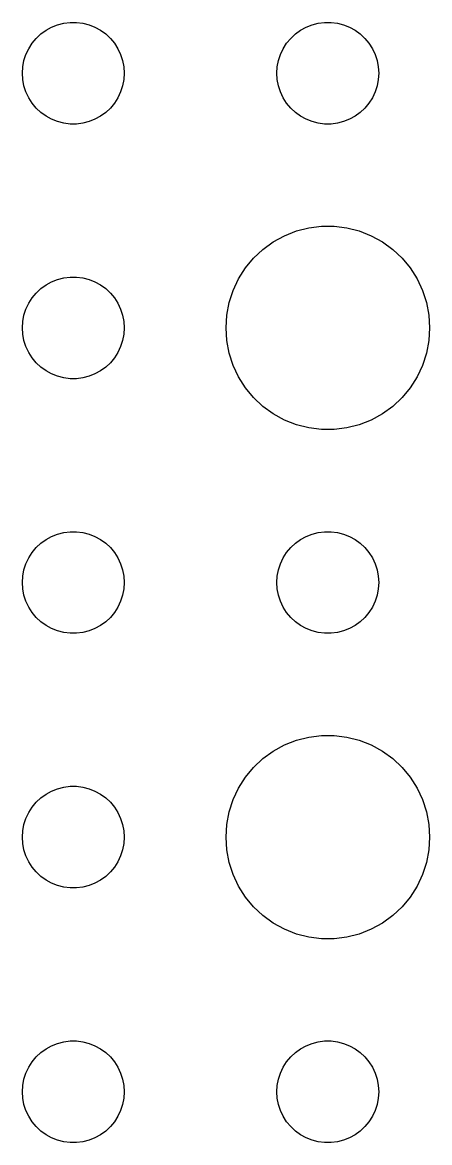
# Model space of a CAD drawing. Header units: metres. Extents: x -127 to 127, y -127 to 127.
# Drawn here: x 51 to 63, y 51 to 84 of the extents above; entities that cross this region are included whole.
import ezdxf

# ---------------------------------------------------------------- set-up
doc = ezdxf.new("R2010")
doc.units = ezdxf.units.M

msp = doc.modelspace()

# ---------------------------------------------------------------- linework, layer by layer
for p, q in [((51.6963, 83.7665), (51.8613, 83.8572)), ((51.8613, 83.8572), (52.0365, 83.9266)), ((52.0365, 83.9266), (52.2189, 83.9734)), ((52.2189, 83.9734), (52.4058, 83.997)), ((52.4058, 83.997), (52.5942, 83.997)), ((52.5942, 83.997), (52.7811, 83.9734)), ((52.7811, 83.9734), (52.9635, 83.9266)), ((52.9635, 83.9266), (53.1387, 83.8572)), ((53.1387, 83.8572), (53.3037, 83.7665)), ((59.1963, 83.7665), (59.3613, 83.8572)), ((59.3613, 83.8572), (59.5365, 83.9266)), ((59.5365, 83.9266), (59.7189, 83.9734)), ((59.7189, 83.9734), (59.9058, 83.997)), ((59.9058, 83.997), (60.0942, 83.997)), ((60.0942, 83.997), (60.2811, 83.9734)), ((60.2811, 83.9734), (60.4635, 83.9266)), ((60.4635, 83.9266), (60.6387, 83.8572)), ((60.6387, 83.8572), (60.8037, 83.7665)), ((51.2865, 83.3817), (51.4065, 83.5268)), ((51.4065, 83.5268), (51.5439, 83.6558)), ((51.5439, 83.6558), (51.6963, 83.7665)), ((53.3037, 83.7665), (53.4561, 83.6558)), ((53.4561, 83.6558), (53.5934, 83.5268)), ((53.5934, 83.5268), (53.7135, 83.3817)), ((58.7865, 83.3817), (58.9065, 83.5268)), ((58.9065, 83.5268), (59.0439, 83.6558)), ((59.0439, 83.6558), (59.1963, 83.7665)), ((60.8037, 83.7665), (60.9561, 83.6558)), ((60.9561, 83.6558), (61.0934, 83.5268)), ((61.0934, 83.5268), (61.2135, 83.3817)), ((51.1053, 83.0522), (51.1855, 83.2226)), ((51.1855, 83.2226), (51.2865, 83.3817)), ((53.7135, 83.3817), (53.8145, 83.2226)), ((53.8145, 83.2226), (53.8947, 83.0522)), ((58.6053, 83.0522), (58.6855, 83.2226)), ((58.6855, 83.2226), (58.7865, 83.3817)), ((61.2135, 83.3817), (61.3145, 83.2226)), ((61.3145, 83.2226), (61.3947, 83.0522)), ((51.0118, 82.688), (51.0471, 82.873)), ((51.0471, 82.873), (51.1053, 83.0522)), ((53.8947, 83.0522), (53.9529, 82.873)), ((53.9529, 82.873), (53.9882, 82.688)), ((58.5118, 82.688), (58.5471, 82.873)), ((58.5471, 82.873), (58.6053, 83.0522)), ((61.3947, 83.0522), (61.4529, 82.873)), ((61.4529, 82.873), (61.4882, 82.688)), ((51, 82.5), (51.0118, 82.688)), ((51.0118, 82.312), (51, 82.5)), ((53.9882, 82.688), (54, 82.5)), ((54, 82.5), (53.9882, 82.312)), ((58.5, 82.5), (58.5118, 82.688)), ((58.5118, 82.312), (58.5, 82.5)), ((61.4882, 82.688), (61.5, 82.5)), ((61.5, 82.5), (61.4882, 82.312)), ((51.0471, 82.127), (51.0118, 82.312)), ((53.9882, 82.312), (53.9529, 82.127)), ((58.5471, 82.127), (58.5118, 82.312)), ((61.4882, 82.312), (61.4529, 82.127)), ((51.1053, 81.9478), (51.0471, 82.127)), ((51.1855, 81.7774), (51.1053, 81.9478)), ((53.8947, 81.9478), (53.8145, 81.7774)), ((53.9529, 82.127), (53.8947, 81.9478)), ((58.6053, 81.9478), (58.5471, 82.127)), ((58.6855, 81.7774), (58.6053, 81.9478)), ((61.3947, 81.9478), (61.3145, 81.7774)), ((61.4529, 82.127), (61.3947, 81.9478)), ((51.2865, 81.6183), (51.1855, 81.7774)), ((51.4065, 81.4732), (51.2865, 81.6183)), ((53.7135, 81.6183), (53.5934, 81.4732)), ((53.8145, 81.7774), (53.7135, 81.6183)), ((58.7865, 81.6183), (58.6855, 81.7774)), ((58.9065, 81.4732), (58.7865, 81.6183)), ((61.2135, 81.6183), (61.0934, 81.4732)), ((61.3145, 81.7774), (61.2135, 81.6183)), ((51.5439, 81.3442), (51.4065, 81.4732)), ((51.6963, 81.2335), (51.5439, 81.3442)), ((51.8613, 81.1428), (51.6963, 81.2335)), ((53.3037, 81.2335), (53.1387, 81.1428)), ((53.4561, 81.3442), (53.3037, 81.2335)), ((53.5934, 81.4732), (53.4561, 81.3442)), ((59.0439, 81.3442), (58.9065, 81.4732)), ((59.1963, 81.2335), (59.0439, 81.3442)), ((59.3613, 81.1428), (59.1963, 81.2335)), ((60.8037, 81.2335), (60.6387, 81.1428)), ((60.9561, 81.3442), (60.8037, 81.2335)), ((61.0934, 81.4732), (60.9561, 81.3442)), ((52.0365, 81.0734), (51.8613, 81.1428)), ((52.2189, 81.0266), (52.0365, 81.0734)), ((52.4058, 81.003), (52.2189, 81.0266)), ((52.5942, 81.003), (52.4058, 81.003)), ((52.7811, 81.0266), (52.5942, 81.003)), ((52.9635, 81.0734), (52.7811, 81.0266)), ((53.1387, 81.1428), (52.9635, 81.0734)), ((59.5365, 81.0734), (59.3613, 81.1428)), ((59.7189, 81.0266), (59.5365, 81.0734)), ((59.9058, 81.003), (59.7189, 81.0266)), ((60.0942, 81.003), (59.9058, 81.003)), ((60.2811, 81.0266), (60.0942, 81.003)), ((60.4635, 81.0734), (60.2811, 81.0266)), ((60.6387, 81.1428), (60.4635, 81.0734)), ((59.0729, 77.8532), (59.4379, 77.9469)), ((59.4379, 77.9469), (59.8116, 77.9941)), ((59.8116, 77.9941), (60.1884, 77.9941)), ((60.1884, 77.9941), (60.5621, 77.9469)), ((60.5621, 77.9469), (60.927, 77.8532)), ((58.3925, 77.533), (58.7227, 77.7145)), ((58.7227, 77.7145), (59.0729, 77.8532)), ((60.927, 77.8532), (61.2773, 77.7145)), ((61.2773, 77.7145), (61.6075, 77.533)), ((57.8131, 77.0536), (58.0877, 77.3115)), ((58.0877, 77.3115), (58.3925, 77.533)), ((61.6075, 77.533), (61.9123, 77.3115)), ((61.9123, 77.3115), (62.1869, 77.0536)), ((57.5729, 76.7634), (57.8131, 77.0536)), ((62.1869, 77.0536), (62.427, 76.7634)), ((57.3711, 76.4453), (57.5729, 76.7634)), ((62.427, 76.7634), (62.6289, 76.4453)), ((51.5439, 76.1558), (51.6963, 76.2665)), ((51.6963, 76.2665), (51.8613, 76.3572)), ((51.8613, 76.3572), (52.0365, 76.4266)), ((52.0365, 76.4266), (52.2189, 76.4734)), ((52.2189, 76.4734), (52.4058, 76.497)), ((52.4058, 76.497), (52.5942, 76.497)), ((52.5942, 76.497), (52.7811, 76.4734)), ((52.7811, 76.4734), (52.9635, 76.4266)), ((52.9635, 76.4266), (53.1387, 76.3572)), ((53.1387, 76.3572), (53.3037, 76.2665)), ((53.3037, 76.2665), (53.4561, 76.1558)), ((57.2107, 76.1044), (57.3711, 76.4453)), ((62.6289, 76.4453), (62.7893, 76.1044)), ((51.2865, 75.8817), (51.4065, 76.0268)), ((51.4065, 76.0268), (51.5439, 76.1558)), ((53.4561, 76.1558), (53.5934, 76.0268)), ((53.5934, 76.0268), (53.7135, 75.8817)), ((57.0942, 75.7461), (57.2107, 76.1044)), ((62.7893, 76.1044), (62.9057, 75.7461)), ((51.1053, 75.5522), (51.1855, 75.7226)), ((51.1855, 75.7226), (51.2865, 75.8817)), ((53.7135, 75.8817), (53.8145, 75.7226)), ((53.8145, 75.7226), (53.8947, 75.5522)), ((57.0237, 75.376), (57.0942, 75.7461)), ((62.9057, 75.7461), (62.9763, 75.376)), ((51.0118, 75.188), (51.0471, 75.373)), ((51.0471, 75.373), (51.1053, 75.5522)), ((53.8947, 75.5522), (53.9529, 75.373)), ((53.9529, 75.373), (53.9882, 75.188)), ((57, 75), (57.0237, 75.376)), ((62.9763, 75.376), (63, 75)), ((51, 75), (51.0118, 75.188)), ((51.0118, 74.812), (51, 75)), ((53.9882, 75.188), (54, 75)), ((54, 75), (53.9882, 74.812)), ((57.0237, 74.624), (57, 75)), ((63, 75), (62.9763, 74.624)), ((51.0471, 74.627), (51.0118, 74.812)), ((51.1053, 74.4478), (51.0471, 74.627)), ((53.9529, 74.627), (53.8947, 74.4478)), ((53.9882, 74.812), (53.9529, 74.627)), ((57.0942, 74.2539), (57.0237, 74.624)), ((62.9763, 74.624), (62.9057, 74.2539)), ((51.1855, 74.2774), (51.1053, 74.4478)), ((51.2865, 74.1183), (51.1855, 74.2774)), ((53.8145, 74.2774), (53.7135, 74.1183)), ((53.8947, 74.4478), (53.8145, 74.2774)), ((57.2107, 73.8956), (57.0942, 74.2539)), ((62.9057, 74.2539), (62.7893, 73.8956)), ((51.4065, 73.9732), (51.2865, 74.1183)), ((51.5439, 73.8442), (51.4065, 73.9732)), ((53.5934, 73.9732), (53.4561, 73.8442)), ((53.7135, 74.1183), (53.5934, 73.9732)), ((51.6963, 73.7335), (51.5439, 73.8442)), ((51.8613, 73.6428), (51.6963, 73.7335)), ((52.0365, 73.5734), (51.8613, 73.6428)), ((53.1387, 73.6428), (52.9635, 73.5734)), ((53.3037, 73.7335), (53.1387, 73.6428)), ((53.4561, 73.8442), (53.3037, 73.7335)), ((57.3711, 73.5547), (57.2107, 73.8956)), ((62.7893, 73.8956), (62.6289, 73.5547)), ((52.2189, 73.5266), (52.0365, 73.5734)), ((52.4058, 73.503), (52.2189, 73.5266)), ((52.5942, 73.503), (52.4058, 73.503)), ((52.7811, 73.5266), (52.5942, 73.503)), ((52.9635, 73.5734), (52.7811, 73.5266)), ((57.5729, 73.2366), (57.3711, 73.5547)), ((62.6289, 73.5547), (62.427, 73.2366)), ((57.8131, 72.9464), (57.5729, 73.2366)), ((58.0877, 72.6885), (57.8131, 72.9464)), ((62.1869, 72.9464), (61.9123, 72.6885)), ((62.427, 73.2366), (62.1869, 72.9464)), ((58.3925, 72.467), (58.0877, 72.6885)), ((61.9123, 72.6885), (61.6075, 72.467)), ((58.7227, 72.2855), (58.3925, 72.467)), ((59.0729, 72.1468), (58.7227, 72.2855)), ((61.2773, 72.2855), (60.927, 72.1468)), ((61.6075, 72.467), (61.2773, 72.2855)), ((59.4379, 72.0531), (59.0729, 72.1468)), ((59.8116, 72.0059), (59.4379, 72.0531)), ((60.1884, 72.0059), (59.8116, 72.0059)), ((60.5621, 72.0531), (60.1884, 72.0059)), ((60.927, 72.1468), (60.5621, 72.0531)), ((52.0365, 68.9266), (52.2189, 68.9734)), ((52.2189, 68.9734), (52.4058, 68.997)), ((52.4058, 68.997), (52.5942, 68.997)), ((52.5942, 68.997), (52.7811, 68.9734)), ((52.7811, 68.9734), (52.9635, 68.9266)), ((59.5365, 68.9266), (59.7189, 68.9734)), ((59.7189, 68.9734), (59.9058, 68.997)), ((59.9058, 68.997), (60.0942, 68.997)), ((60.0942, 68.997), (60.2811, 68.9734)), ((60.2811, 68.9734), (60.4635, 68.9266)), ((51.4065, 68.5268), (51.5439, 68.6558)), ((51.5439, 68.6558), (51.6963, 68.7665)), ((51.6963, 68.7665), (51.8613, 68.8572)), ((51.8613, 68.8572), (52.0365, 68.9266)), ((52.9635, 68.9266), (53.1387, 68.8572)), ((53.1387, 68.8572), (53.3037, 68.7665)), ((53.3037, 68.7665), (53.4561, 68.6558)), ((53.4561, 68.6558), (53.5934, 68.5268)), ((58.9065, 68.5268), (59.0439, 68.6558)), ((59.0439, 68.6558), (59.1963, 68.7665)), ((59.1963, 68.7665), (59.3613, 68.8572)), ((59.3613, 68.8572), (59.5365, 68.9266)), ((60.4635, 68.9266), (60.6387, 68.8572)), ((60.6387, 68.8572), (60.8037, 68.7665)), ((60.8037, 68.7665), (60.9561, 68.6558)), ((60.9561, 68.6558), (61.0934, 68.5268)), ((51.1855, 68.2226), (51.2865, 68.3817)), ((51.2865, 68.3817), (51.4065, 68.5268)), ((53.5934, 68.5268), (53.7135, 68.3817)), ((53.7135, 68.3817), (53.8145, 68.2226)), ((58.6855, 68.2226), (58.7865, 68.3817)), ((58.7865, 68.3817), (58.9065, 68.5268)), ((61.0934, 68.5268), (61.2135, 68.3817)), ((61.2135, 68.3817), (61.3145, 68.2226)), ((51.0471, 67.873), (51.1053, 68.0522)), ((51.1053, 68.0522), (51.1855, 68.2226)), ((53.8145, 68.2226), (53.8947, 68.0522)), ((53.8947, 68.0522), (53.9529, 67.873)), ((58.5471, 67.873), (58.6053, 68.0522)), ((58.6053, 68.0522), (58.6855, 68.2226)), ((61.3145, 68.2226), (61.3947, 68.0522)), ((61.3947, 68.0522), (61.4529, 67.873)), ((51, 67.5), (51.0118, 67.688)), ((51.0118, 67.688), (51.0471, 67.873)), ((53.9529, 67.873), (53.9882, 67.688)), ((53.9882, 67.688), (54, 67.5)), ((58.5, 67.5), (58.5118, 67.688)), ((58.5118, 67.688), (58.5471, 67.873)), ((61.4529, 67.873), (61.4882, 67.688)), ((61.4882, 67.688), (61.5, 67.5)), ((51.0118, 67.312), (51, 67.5)), ((51.0471, 67.127), (51.0118, 67.312)), ((53.9882, 67.312), (53.9529, 67.127)), ((54, 67.5), (53.9882, 67.312)), ((58.5118, 67.312), (58.5, 67.5)), ((58.5471, 67.127), (58.5118, 67.312)), ((61.4882, 67.312), (61.4529, 67.127)), ((61.5, 67.5), (61.4882, 67.312)), ((51.1053, 66.9478), (51.0471, 67.127)), ((53.9529, 67.127), (53.8947, 66.9478)), ((58.6053, 66.9478), (58.5471, 67.127)), ((61.4529, 67.127), (61.3947, 66.9478)), ((51.1855, 66.7774), (51.1053, 66.9478)), ((51.2865, 66.6183), (51.1855, 66.7774)), ((53.8145, 66.7774), (53.7135, 66.6183)), ((53.8947, 66.9478), (53.8145, 66.7774)), ((58.6855, 66.7774), (58.6053, 66.9478)), ((58.7865, 66.6183), (58.6855, 66.7774)), ((61.3145, 66.7774), (61.2135, 66.6183)), ((61.3947, 66.9478), (61.3145, 66.7774)), ((51.4065, 66.4732), (51.2865, 66.6183)), ((51.5439, 66.3442), (51.4065, 66.4732)), ((51.6963, 66.2335), (51.5439, 66.3442)), ((53.4561, 66.3442), (53.3037, 66.2335)), ((53.5934, 66.4732), (53.4561, 66.3442)), ((53.7135, 66.6183), (53.5934, 66.4732)), ((58.9065, 66.4732), (58.7865, 66.6183)), ((59.0439, 66.3442), (58.9065, 66.4732)), ((59.1963, 66.2335), (59.0439, 66.3442)), ((60.9561, 66.3442), (60.8037, 66.2335)), ((61.0934, 66.4732), (60.9561, 66.3442)), ((61.2135, 66.6183), (61.0934, 66.4732)), ((51.8613, 66.1428), (51.6963, 66.2335)), ((52.0365, 66.0734), (51.8613, 66.1428)), ((52.2189, 66.0266), (52.0365, 66.0734)), ((52.4058, 66.003), (52.2189, 66.0266)), ((52.5942, 66.003), (52.4058, 66.003)), ((52.7811, 66.0266), (52.5942, 66.003)), ((52.9635, 66.0734), (52.7811, 66.0266)), ((53.1387, 66.1428), (52.9635, 66.0734)), ((53.3037, 66.2335), (53.1387, 66.1428)), ((59.3613, 66.1428), (59.1963, 66.2335)), ((59.5365, 66.0734), (59.3613, 66.1428)), ((59.7189, 66.0266), (59.5365, 66.0734)), ((59.9058, 66.003), (59.7189, 66.0266)), ((60.0942, 66.003), (59.9058, 66.003)), ((60.2811, 66.0266), (60.0942, 66.003)), ((60.4635, 66.0734), (60.2811, 66.0266)), ((60.6387, 66.1428), (60.4635, 66.0734)), ((60.8037, 66.2335), (60.6387, 66.1428)), ((58.3925, 62.533), (58.7227, 62.7145)), ((58.7227, 62.7145), (59.0729, 62.8532)), ((59.0729, 62.8532), (59.4379, 62.9469)), ((59.4379, 62.9469), (59.8116, 62.9941)), ((59.8116, 62.9941), (60.1884, 62.9941)), ((60.1884, 62.9941), (60.5621, 62.9469)), ((60.5621, 62.9469), (60.927, 62.8532)), ((60.927, 62.8532), (61.2773, 62.7145)), ((61.2773, 62.7145), (61.6075, 62.533)), ((58.0877, 62.3115), (58.3925, 62.533)), ((61.6075, 62.533), (61.9123, 62.3115)), ((57.5729, 61.7634), (57.8131, 62.0536)), ((57.8131, 62.0536), (58.0877, 62.3115)), ((61.9123, 62.3115), (62.1869, 62.0536)), ((62.1869, 62.0536), (62.427, 61.7634)), ((57.3711, 61.4453), (57.5729, 61.7634)), ((62.427, 61.7634), (62.6289, 61.4453)), ((51.8613, 61.3572), (52.0365, 61.4266)), ((52.0365, 61.4266), (52.2189, 61.4734)), ((52.2189, 61.4734), (52.4058, 61.497)), ((52.4058, 61.497), (52.5942, 61.497)), ((52.5942, 61.497), (52.7811, 61.4734)), ((52.7811, 61.4734), (52.9635, 61.4266)), ((52.9635, 61.4266), (53.1387, 61.3572)), ((57.2107, 61.1044), (57.3711, 61.4453)), ((62.6289, 61.4453), (62.7893, 61.1044)), ((51.4065, 61.0268), (51.5439, 61.1558)), ((51.5439, 61.1558), (51.6963, 61.2665)), ((51.6963, 61.2665), (51.8613, 61.3572)), ((53.1387, 61.3572), (53.3037, 61.2665)), ((53.3037, 61.2665), (53.4561, 61.1558)), ((53.4561, 61.1558), (53.5934, 61.0268)), ((57.0942, 60.7461), (57.2107, 61.1044)), ((62.7893, 61.1044), (62.9057, 60.7461)), ((51.1053, 60.5522), (51.1855, 60.7226)), ((51.1855, 60.7226), (51.2865, 60.8817)), ((51.2865, 60.8817), (51.4065, 61.0268)), ((53.5934, 61.0268), (53.7135, 60.8817)), ((53.7135, 60.8817), (53.8145, 60.7226)), ((53.8145, 60.7226), (53.8947, 60.5522)), ((57.0237, 60.376), (57.0942, 60.7461)), ((62.9057, 60.7461), (62.9763, 60.376)), ((51.0471, 60.373), (51.1053, 60.5522)), ((53.8947, 60.5522), (53.9529, 60.373)), ((51, 60), (51.0118, 60.188)), ((51.0118, 60.188), (51.0471, 60.373)), ((53.9529, 60.373), (53.9882, 60.188)), ((53.9882, 60.188), (54, 60)), ((57, 60), (57.0237, 60.376)), ((62.9763, 60.376), (63, 60)), ((51.0118, 59.812), (51, 60)), ((51.0471, 59.627), (51.0118, 59.812)), ((53.9882, 59.812), (53.9529, 59.627)), ((54, 60), (53.9882, 59.812)), ((57.0237, 59.624), (57, 60)), ((63, 60), (62.9763, 59.624)), ((51.1053, 59.4478), (51.0471, 59.627)), ((51.1855, 59.2774), (51.1053, 59.4478)), ((53.8947, 59.4478), (53.8145, 59.2774)), ((53.9529, 59.627), (53.8947, 59.4478)), ((57.0942, 59.2539), (57.0237, 59.624)), ((62.9763, 59.624), (62.9057, 59.2539)), ((51.2865, 59.1183), (51.1855, 59.2774)), ((51.4065, 58.9732), (51.2865, 59.1183)), ((53.7135, 59.1183), (53.5934, 58.9732)), ((53.8145, 59.2774), (53.7135, 59.1183)), ((57.2107, 58.8956), (57.0942, 59.2539)), ((62.9057, 59.2539), (62.7893, 58.8956)), ((51.5439, 58.8442), (51.4065, 58.9732)), ((51.6963, 58.7335), (51.5439, 58.8442)), ((51.8613, 58.6428), (51.6963, 58.7335)), ((53.3037, 58.7335), (53.1387, 58.6428)), ((53.4561, 58.8442), (53.3037, 58.7335)), ((53.5934, 58.9732), (53.4561, 58.8442)), ((57.3711, 58.5547), (57.2107, 58.8956)), ((62.7893, 58.8956), (62.6289, 58.5547)), ((52.0365, 58.5734), (51.8613, 58.6428)), ((52.2189, 58.5266), (52.0365, 58.5734)), ((52.4058, 58.503), (52.2189, 58.5266)), ((52.5942, 58.503), (52.4058, 58.503)), ((52.7811, 58.5266), (52.5942, 58.503)), ((52.9635, 58.5734), (52.7811, 58.5266)), ((53.1387, 58.6428), (52.9635, 58.5734)), ((57.5729, 58.2366), (57.3711, 58.5547)), ((62.6289, 58.5547), (62.427, 58.2366)), ((57.8131, 57.9464), (57.5729, 58.2366)), ((62.427, 58.2366), (62.1869, 57.9464)), ((58.0877, 57.6885), (57.8131, 57.9464)), ((62.1869, 57.9464), (61.9123, 57.6885)), ((58.3925, 57.467), (58.0877, 57.6885)), ((58.7227, 57.2855), (58.3925, 57.467)), ((61.6075, 57.467), (61.2773, 57.2855)), ((61.9123, 57.6885), (61.6075, 57.467)), ((59.0729, 57.1468), (58.7227, 57.2855)), ((59.4379, 57.0531), (59.0729, 57.1468)), ((60.927, 57.1468), (60.5621, 57.0531)), ((61.2773, 57.2855), (60.927, 57.1468)), ((59.8116, 57.0059), (59.4379, 57.0531)), ((60.1884, 57.0059), (59.8116, 57.0059)), ((60.5621, 57.0531), (60.1884, 57.0059)), ((51.6963, 53.7665), (51.8613, 53.8572)), ((51.8613, 53.8572), (52.0365, 53.9266)), ((52.0365, 53.9266), (52.2189, 53.9734)), ((52.2189, 53.9734), (52.4058, 53.997)), ((52.4058, 53.997), (52.5942, 53.997)), ((52.5942, 53.997), (52.7811, 53.9734)), ((52.7811, 53.9734), (52.9635, 53.9266)), ((52.9635, 53.9266), (53.1387, 53.8572)), ((53.1387, 53.8572), (53.3037, 53.7665)), ((59.1963, 53.7665), (59.3613, 53.8572)), ((59.3613, 53.8572), (59.5365, 53.9266)), ((59.5365, 53.9266), (59.7189, 53.9734)), ((59.7189, 53.9734), (59.9058, 53.997)), ((59.9058, 53.997), (60.0942, 53.997)), ((60.0942, 53.997), (60.2811, 53.9734)), ((60.2811, 53.9734), (60.4635, 53.9266)), ((60.4635, 53.9266), (60.6387, 53.8572)), ((60.6387, 53.8572), (60.8037, 53.7665)), ((51.2865, 53.3817), (51.4065, 53.5268)), ((51.4065, 53.5268), (51.5439, 53.6558)), ((51.5439, 53.6558), (51.6963, 53.7665)), ((53.3037, 53.7665), (53.4561, 53.6558)), ((53.4561, 53.6558), (53.5934, 53.5268)), ((53.5934, 53.5268), (53.7135, 53.3817)), ((58.7865, 53.3817), (58.9065, 53.5268)), ((58.9065, 53.5268), (59.0439, 53.6558)), ((59.0439, 53.6558), (59.1963, 53.7665)), ((60.8037, 53.7665), (60.9561, 53.6558)), ((60.9561, 53.6558), (61.0934, 53.5268)), ((61.0934, 53.5268), (61.2135, 53.3817)), ((51.1053, 53.0522), (51.1855, 53.2226)), ((51.1855, 53.2226), (51.2865, 53.3817)), ((53.7135, 53.3817), (53.8145, 53.2226)), ((53.8145, 53.2226), (53.8947, 53.0522)), ((58.6053, 53.0522), (58.6855, 53.2226)), ((58.6855, 53.2226), (58.7865, 53.3817)), ((61.2135, 53.3817), (61.3145, 53.2226)), ((61.3145, 53.2226), (61.3947, 53.0522)), ((51.0118, 52.688), (51.0471, 52.873)), ((51.0471, 52.873), (51.1053, 53.0522)), ((53.8947, 53.0522), (53.9529, 52.873)), ((53.9529, 52.873), (53.9882, 52.688)), ((58.5118, 52.688), (58.5471, 52.873)), ((58.5471, 52.873), (58.6053, 53.0522)), ((61.3947, 53.0522), (61.4529, 52.873)), ((61.4529, 52.873), (61.4882, 52.688)), ((51, 52.5), (51.0118, 52.688)), ((51.0118, 52.312), (51, 52.5)), ((53.9882, 52.688), (54, 52.5)), ((54, 52.5), (53.9882, 52.312)), ((58.5, 52.5), (58.5118, 52.688)), ((58.5118, 52.312), (58.5, 52.5)), ((61.4882, 52.688), (61.5, 52.5)), ((61.5, 52.5), (61.4882, 52.312)), ((51.0471, 52.127), (51.0118, 52.312)), ((53.9882, 52.312), (53.9529, 52.127)), ((58.5471, 52.127), (58.5118, 52.312)), ((61.4882, 52.312), (61.4529, 52.127)), ((51.1053, 51.9478), (51.0471, 52.127)), ((51.1855, 51.7774), (51.1053, 51.9478)), ((53.8947, 51.9478), (53.8145, 51.7774)), ((53.9529, 52.127), (53.8947, 51.9478)), ((58.6053, 51.9478), (58.5471, 52.127)), ((58.6855, 51.7774), (58.6053, 51.9478)), ((61.3947, 51.9478), (61.3145, 51.7774)), ((61.4529, 52.127), (61.3947, 51.9478)), ((51.2865, 51.6183), (51.1855, 51.7774)), ((51.4065, 51.4732), (51.2865, 51.6183)), ((51.5439, 51.3442), (51.4065, 51.4732)), ((53.5934, 51.4732), (53.4561, 51.3442)), ((53.7135, 51.6183), (53.5934, 51.4732)), ((53.8145, 51.7774), (53.7135, 51.6183)), ((58.7865, 51.6183), (58.6855, 51.7774)), ((58.9065, 51.4732), (58.7865, 51.6183)), ((59.0439, 51.3442), (58.9065, 51.4732)), ((61.0934, 51.4732), (60.9561, 51.3442)), ((61.2135, 51.6183), (61.0934, 51.4732)), ((61.3145, 51.7774), (61.2135, 51.6183)), ((51.6963, 51.2335), (51.5439, 51.3442)), ((51.8613, 51.1428), (51.6963, 51.2335)), ((52.0365, 51.0734), (51.8613, 51.1428)), ((53.1387, 51.1428), (52.9635, 51.0734)), ((53.3037, 51.2335), (53.1387, 51.1428)), ((53.4561, 51.3442), (53.3037, 51.2335)), ((59.1963, 51.2335), (59.0439, 51.3442)), ((59.3613, 51.1428), (59.1963, 51.2335)), ((59.5365, 51.0734), (59.3613, 51.1428)), ((60.6387, 51.1428), (60.4635, 51.0734)), ((60.8037, 51.2335), (60.6387, 51.1428)), ((60.9561, 51.3442), (60.8037, 51.2335)), ((52.2189, 51.0266), (52.0365, 51.0734)), ((52.4058, 51.003), (52.2189, 51.0266)), ((52.5942, 51.003), (52.4058, 51.003)), ((52.7811, 51.0266), (52.5942, 51.003)), ((52.9635, 51.0734), (52.7811, 51.0266)), ((59.7189, 51.0266), (59.5365, 51.0734)), ((59.9058, 51.003), (59.7189, 51.0266)), ((60.0942, 51.003), (59.9058, 51.003)), ((60.2811, 51.0266), (60.0942, 51.003)), ((60.4635, 51.0734), (60.2811, 51.0266))]:
    msp.add_line(p, q)

doc.saveas('drawing.dxf')
